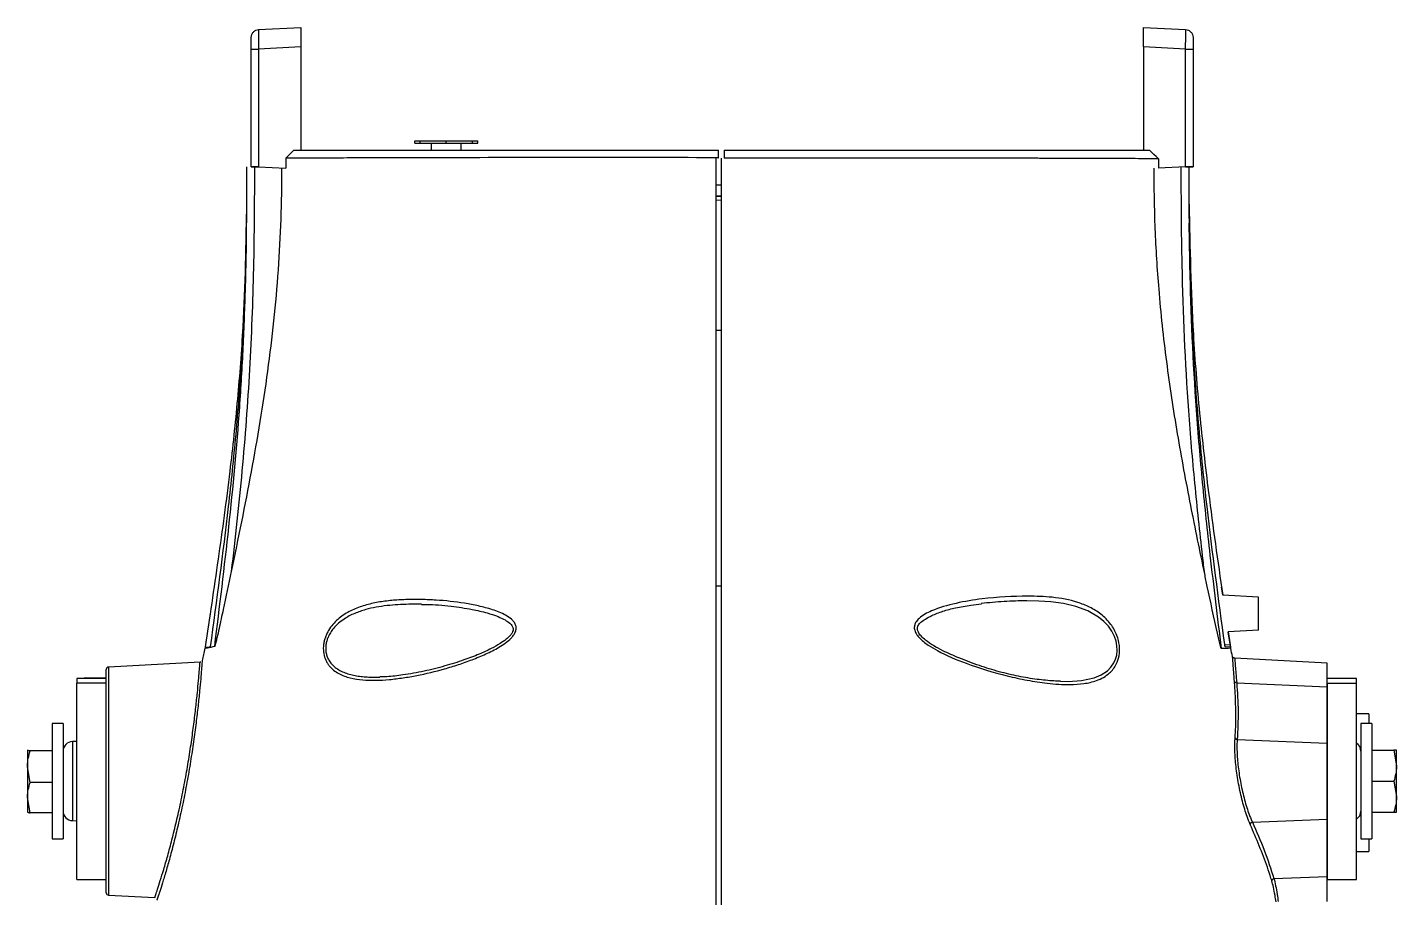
# Model space of a CAD drawing. Header units: inches. Extents: x 0.2 to 13.2, y 0.1 to 15.1.
# Drawn here: x 2.33 to 11.05, y 9.52 to 15.05 of the extents above; entities that cross this region are included whole.
import ezdxf

# ---------------------------------------------------------------- set-up
doc = ezdxf.new("R2010")
doc.units = ezdxf.units.IN
doc.header["$LTSCALE"] = 0.75
doc.header["$MEASUREMENT"] = 0
doc.layers.get('0').update_dxf_attribs({"linetype": 'CONTINUOUS'})

msp = doc.modelspace()

# ---------------------------------------------------------------- linework, layer by layer
for p, q in [((3.8052, 15.041), (4.0729, 15.055)), ((9.4379, 15.055), (9.7055, 15.041)), ((3.7579, 14.1699), (3.7579, 14.9161)), ((4.0729, 14.9302), (3.8052, 14.9161)), ((3.8052, 14.9161), (3.8052, 14.1699)), ((4.0729, 14.9302), (4.0729, 14.2732)), ((9.4379, 14.9302), (9.4379, 14.2732)), ((9.7055, 14.9161), (9.4379, 14.9302)), ((9.7055, 14.1699), (9.7055, 14.9161)), ((9.7529, 14.9161), (9.7529, 14.1699)), ((4.7999, 14.3189), (4.7999, 14.3339)), ((4.7999, 14.3339), (4.8335, 14.3339)), ((4.7999, 14.3189), (4.8335, 14.3189)), ((4.8335, 14.3189), (4.8335, 14.3339)), ((4.8335, 14.3339), (4.9999, 14.3339)), ((4.8335, 14.3189), (4.9999, 14.3189)), ((4.9054, 14.2732), (4.9054, 14.3189)), ((4.9999, 14.3189), (4.9999, 14.3339)), ((4.9999, 14.3339), (5.1663, 14.3339)), ((4.9999, 14.3189), (5.1663, 14.3189)), ((5.0944, 14.2732), (5.0944, 14.3189)), ((5.1663, 14.3189), (5.1663, 14.3339)), ((5.1663, 14.3339), (5.1999, 14.3339)), ((5.1663, 14.3189), (5.1999, 14.3189)), ((5.1999, 14.3189), (5.1999, 14.3339)), ((3.9783, 14.2229), (3.9785, 14.1584)), ((3.9784, 14.2228), (4.0283, 14.2732)), ((5.0022, 14.2732), (6.6523, 14.2732)), ((6.6523, 14.2732), (6.7329, 14.2732)), ((6.7329, 14.2236), (6.7329, 14.2732)), ((6.7679, 14.2732), (6.7679, 14.2225)), ((3.7579, 14.1674), (3.7579, 14.1699)), ((3.8052, 14.1699), (3.8052, 14.1674)), ((3.8052, 14.1674), (3.9785, 14.1584)), ((9.7055, 14.1674), (9.5321, 14.1584)), ((9.7055, 14.1674), (9.7055, 14.1699)), ((9.7529, 14.1699), (9.7529, 14.1674)), ((6.7506, 14.0509), (6.7156, 14.0509)), ((6.7156, 13.984), (6.7506, 13.9846)), ((6.7156, 13.9812), (6.7506, 13.9818)), ((6.7506, 13.9546), (6.7156, 13.954)), ((6.7156, 13.1286), (6.7506, 13.1287)), ((6.7156, 11.501), (6.7506, 11.5007)), ((6.7156, 11.5008), (6.7506, 11.5003)), ((9.9426, 11.441), (9.9351, 11.493)), ((10.1706, 11.429), (9.9423, 11.441)), ((10.1706, 11.2194), (10.1706, 11.429)), ((3.4961, 11.3247), (3.4646, 11.1129)), ((10.1706, 11.2194), (9.9768, 11.2093)), ((9.9768, 11.2093), (9.9894, 11.1254)), ((9.9929, 11.1039), (9.9772, 11.2093)), ((9.9549, 11.1272), (9.9894, 11.1254)), ((9.9915, 11.1103), (9.9586, 11.112)), ((3.4321, 11.0143), (2.8498, 10.9838)), ((2.8498, 10.9838), (2.8498, 9.5323)), ((10.6064, 11.0093), (10.0186, 11.0401)), ((10.6064, 10.859), (10.6064, 11.0093)), ((2.8356, 10.9109), (2.6486, 10.9109)), ((2.6486, 10.9109), (2.6486, 10.8814)), ((2.8356, 10.8814), (2.8356, 10.9688)), ((10.7934, 10.9109), (10.6064, 10.9109)), ((10.6064, 10.8814), (10.6064, 10.9109)), ((10.7934, 10.8814), (10.7934, 10.9109)), ((2.8356, 10.8814), (2.6486, 10.8814)), ((2.6486, 9.6314), (2.6486, 10.8814)), ((2.8356, 10.8816), (2.8356, 10.8814)), ((2.8356, 10.8307), (2.8356, 10.8814)), ((2.8356, 9.6817), (2.8356, 10.8307)), ((10.0309, 10.8832), (10.6064, 10.859)), ((10.6064, 10.8814), (10.6064, 9.6314)), ((10.6064, 10.8814), (10.7934, 10.8814)), ((10.6064, 10.499), (10.6064, 10.859)), ((10.7934, 9.6314), (10.7934, 10.8814)), ((10.8714, 10.6855), (10.7934, 10.6855)), ((10.8714, 10.6855), (10.8714, 10.623)), ((2.5606, 10.6255), (2.4906, 10.6255)), ((2.4906, 10.6255), (2.4906, 9.8906)), ((2.5606, 10.6255), (2.5606, 9.8906)), ((10.8914, 10.6255), (10.8214, 10.6255)), ((10.8214, 10.6255), (10.8214, 9.8905)), ((10.8914, 10.6255), (10.8914, 9.8905)), ((2.6486, 10.5098), (2.6195, 10.5093)), ((2.6195, 10.5093), (2.6195, 10.0068)), ((10.0339, 10.523), (10.6064, 10.499)), ((10.6064, 10.017), (10.6064, 10.499)), ((2.3331, 10.4547), (2.3334, 10.455)), ((2.3331, 10.4547), (2.3331, 10.3497)), ((2.4906, 10.4503), (2.3507, 10.4503)), ((10.8914, 10.4549), (11.0313, 10.4549)), ((11.0313, 10.4549), (11.0489, 10.3564)), ((11.0489, 10.3564), (11.0489, 10.4549)), ((2.3507, 10.2491), (2.3331, 10.3497)), ((2.3331, 10.3497), (2.3331, 10.153)), ((11.0489, 10.1596), (11.0489, 10.3564)), ((2.4906, 10.2491), (2.3507, 10.2491)), ((10.8914, 10.258), (11.0313, 10.258)), ((11.0313, 10.258), (11.0489, 10.1596)), ((2.3507, 10.0569), (2.3331, 10.153)), ((2.3331, 10.153), (2.3331, 10.0612)), ((11.0489, 10.0612), (11.0489, 10.1596)), ((2.3331, 10.0612), (2.3332, 10.061)), ((2.4906, 10.0569), (2.3507, 10.0569)), ((10.8914, 10.0612), (11.0313, 10.0612)), ((2.6195, 10.0068), (2.6486, 10.0063)), ((10.131, 9.9971), (10.6064, 10.017)), ((10.6064, 9.6517), (10.6064, 10.017)), ((2.4906, 9.8906), (2.4906, 9.8905)), ((2.4906, 9.8905), (2.5606, 9.8905)), ((2.5606, 9.8906), (2.5606, 9.8905)), ((10.8214, 9.8905), (10.8914, 9.8905)), ((10.8714, 9.8905), (10.8714, 9.8105)), ((10.7934, 9.8105), (10.8714, 9.8105)), ((2.8356, 9.6314), (2.8356, 9.6817)), ((2.6486, 9.6314), (2.8356, 9.6314)), ((2.8356, 9.5473), (2.8356, 9.6314)), ((10.2682, 9.6376), (10.6064, 9.6517)), ((10.6064, 9.4923), (10.6064, 9.6517)), ((10.6064, 9.6314), (10.7934, 9.6314)), ((2.8498, 9.5323), (3.1442, 9.5169))]:
    msp.add_line(p, q)
at = {"flags": 128}
for points in [[(3.9783, 14.2229), (3.9908, 14.2355), (4.0033, 14.248), (4.0283, 14.2732)], [(3.9784, 14.2228), (3.9784, 14.2229), (3.9783, 14.2229)], [(9.5323, 14.2193), (9.5181, 14.2328), (9.5039, 14.2463), (9.4756, 14.2732)], [(3.7579, 14.1674), (3.7588, 14.1674), (3.7614, 14.1674), (3.7658, 14.1674), (3.7716, 14.1674), (3.7787, 14.1674), (3.7869, 14.1674), (3.7959, 14.1674), (3.8052, 14.1674)], [(8.9095, 10.8944), (8.959, 10.893), (9.0434, 10.8984), (9.1247, 10.9161), (9.1678, 10.9341), (9.2075, 10.9602), (9.2303, 10.9829), (9.2495, 11.0109), (9.2599, 11.0341), (9.267, 11.0603), (9.2701, 11.089), (9.2687, 11.1198), (9.2629, 11.1495), (9.2529, 11.1792), (9.2361, 11.2125), (9.2146, 11.2435), (9.1854, 11.275), (9.1522, 11.3024), (9.0834, 11.3422), (9.0072, 11.3703), (8.9286, 11.3884), (8.8471, 11.3993), (8.7718, 11.4043), (8.6953, 11.4058), (8.6953, 11.4058)]]:
    msp.add_lwpolyline(points, dxfattribs=at)
for centre, radius, start, end in [((3.7815, 23.9106), 9.7407, 269.86064, 270.13936), ((2.8506, 10.9688), 0.015, 93, 180), ((2.8335, 5.7763), 5.1379, 89.97612, 92.06191), ((10.03, 10.897), 0.0139, 201.09312, 273.50806), ((2.6206, 10.4493), 0.06, 91, 180), ((10.0342, 10.5381), 0.0151, 202.63097, 269.12065), ((10.7614, 10.4492), 0.06, 0, 57.76905), ((2.6206, 10.0668), 0.06, 180, 269), ((10.7614, 10.0669), 0.06, 302.23095, 0), ((10.1333, 9.9811), 0.0161, 98.34124, 174.27943), ((10.2693, 9.6225), 0.0151, 94.17243, 177.00552), ((2.8506, 9.5473), 0.015, 180, 267)]:
    msp.add_arc(centre, radius, start, end)
for points in [[(3.7579, 14.991), (3.7586, 14.9974), (3.76, 15.01), (3.7708, 15.0262), (3.7864, 15.0379), (3.799, 15.0399), (3.8052, 15.041)], [(3.7579, 14.9161), (3.7586, 14.9161), (3.76, 14.9161), (3.7708, 14.9161), (3.7864, 14.9161), (3.799, 14.9161), (3.8052, 14.9161)], [(9.5323, 14.2193), (9.5322, 14.199), (9.5321, 14.1787), (9.5321, 14.1584)]]:
    msp.add_open_spline(points, degree=3)
for points, knots in [([(3.8052, 15.041), (3.8052, 15.041), (3.8051, 15.041), (3.8048, 15.0387), (3.8043, 15.0265), (3.8041, 15.0079), (3.8044, 14.9796), (3.8049, 14.948), (3.8051, 14.9255), (3.8052, 14.9161), (3.8052, 14.9161)], [0, 0, 0, 0, 0.000012, 0.223504, 0.372081, 0.522631, 0.666136, 0.861239, 0.999988, 1, 1, 1, 1]), ([(4.0729, 15.055), (4.0729, 15.0539), (4.0729, 15.0524), (4.0729, 15.0384), (4.0729, 15.0245), (4.0729, 15.0063), (4.0729, 14.9753), (4.0729, 14.9487), (4.0729, 14.9302)], [0, 0, 0, 0, 0.273164, 0.38987, 0.5, 0.61013, 0.726835, 1, 1, 1, 1]), ([(9.4379, 14.9302), (9.4379, 14.9336), (9.4379, 14.9402), (9.4379, 14.95), (9.4379, 14.9593), (9.4379, 14.9682), (9.4379, 14.9767), (9.4379, 14.9847), (9.4379, 14.9923), (9.4379, 14.9995), (9.4379, 15.0062), (9.4379, 15.0125), (9.4379, 15.0184), (9.4379, 15.0238), (9.4379, 15.0288), (9.4379, 15.0334), (9.4379, 15.0375), (9.4379, 15.0412), (9.4379, 15.0445), (9.4379, 15.0473), (9.4379, 15.0497), (9.4379, 15.0516), (9.4379, 15.0531), (9.4379, 15.0542), (9.4379, 15.0549), (9.4379, 15.055), (9.4379, 15.055)], [0, 0, 0, 0, 0.050284, 0.098526, 0.144832, 0.189324, 0.232139, 0.273432, 0.313373, 0.352151, 0.389974, 0.427064, 0.463657, 0.5, 0.536342, 0.572936, 0.610026, 0.647849, 0.686627, 0.726568, 0.76786, 0.810676, 0.855168, 0.901474, 0.949715, 1, 1, 1, 1]), ([(9.7055, 14.9161), (9.7057, 14.933), (9.7059, 14.95), (9.7062, 14.9743), (9.7063, 14.9821), (9.7065, 14.997), (9.7066, 15.0037), (9.7066, 15.0157), (9.7065, 15.0208), (9.7063, 15.029), (9.7062, 15.0322), (9.7059, 15.0393), (9.7057, 15.041), (9.7055, 15.041)], [0, 0, 0, 0, 0.25, 0.25, 0.375, 0.375, 0.5, 0.5, 0.625, 0.625, 0.75, 0.75, 1, 1, 1, 1]), ([(9.7055, 15.041), (9.7118, 15.0406), (9.718, 15.0391), (9.7295, 15.0338), (9.7348, 15.03), (9.7435, 15.0209), (9.747, 15.0154), (9.7516, 15.0037), (9.7529, 14.9974), (9.7529, 14.991)], [0, 0, 0, 0, 0.25, 0.25, 0.5, 0.5, 0.75, 0.75, 1, 1, 1, 1]), ([(3.7579, 14.9161), (3.7579, 14.9232), (3.7579, 14.9386), (3.7579, 14.9584), (3.7579, 14.9736), (3.7579, 14.9828), (3.7579, 14.9899), (3.7579, 14.9906), (3.7579, 14.991)], [0, 0, 0, 0, 0.172101, 0.372363, 0.483949, 0.595481, 0.733863, 1, 1, 1, 1]), ([(9.7055, 14.9161), (9.7118, 14.9161), (9.718, 14.9161), (9.7295, 14.9161), (9.7348, 14.9161), (9.7435, 14.9161), (9.747, 14.9161), (9.7516, 14.9161), (9.7529, 14.9161), (9.7529, 14.9161)], [0, 0, 0, 0, 0.25, 0.25, 0.5, 0.5, 0.75, 0.75, 1, 1, 1, 1]), ([(9.7529, 14.991), (9.7529, 14.991), (9.7529, 14.9903), (9.7529, 14.9869), (9.7529, 14.9853), (9.7529, 14.981), (9.7529, 14.9781), (9.7529, 14.9708), (9.7529, 14.9664), (9.7529, 14.957), (9.7529, 14.952), (9.7529, 14.9368), (9.7529, 14.9265), (9.7529, 14.9161)], [0, 0, 0, 0, 0.25, 0.25, 0.375, 0.375, 0.5, 0.5, 0.625, 0.625, 0.75, 0.75, 1, 1, 1, 1]), ([(5.0002, 14.2254), (4.9264, 14.2252), (4.7777, 14.2249), (4.5973, 14.2244), (4.4619, 14.2241), (4.3671, 14.2238), (4.2817, 14.2236), (4.2073, 14.2233), (4.1447, 14.2231), (4.0772, 14.2229), (4.0202, 14.2228), (3.9841, 14.2227), (3.9803, 14.2228), (3.9784, 14.2228)], [0, 0, 0, 0, 0.124274, 0.250045, 0.313348, 0.377227, 0.440503, 0.50388, 0.567499, 0.630307, 0.755197, 0.877835, 1, 1, 1, 1]), ([(4.0283, 14.2732), (4.0292, 14.2732), (4.0309, 14.2732), (4.0456, 14.2732), (4.0693, 14.2732), (4.1015, 14.2732), (4.1396, 14.2732), (4.1879, 14.2732), (4.2471, 14.2732), (4.3172, 14.2732), (4.3976, 14.2732), (4.4869, 14.2732), (4.5934, 14.2732), (4.7178, 14.2732), (4.8585, 14.2732), (4.9544, 14.2732), (5.0022, 14.2732)], [0, 0, 0, 0, 0.083513, 0.166323, 0.248892, 0.31155, 0.374168, 0.436542, 0.499362, 0.561688, 0.62381, 0.686649, 0.749183, 0.831492, 0.916017, 1, 1, 1, 1]), ([(6.6974, 14.2257), (6.4146, 14.2262), (5.8488, 14.2272), (5.2831, 14.226), (5.0002, 14.2254)], [0, 0, 0, 0, 0.499991, 1, 1, 1, 1]), ([(6.7329, 14.2236), (6.7295, 14.2238), (6.7177, 14.2245), (6.7059, 14.2252), (6.6974, 14.2257)], [0, 0, 0, 0, 0.281163, 1, 1, 1, 1]), ([(6.7156, 14.2225), (6.7156, 14.0904), (6.7156, 13.9591), (6.7156, 13.698), (6.7156, 13.5682), (6.7156, 13.3101), (6.7156, 13.1818), (6.7156, 12.9263), (6.7156, 12.7992), (6.7156, 12.5461), (6.7156, 12.4202), (6.7156, 12.1699), (6.7156, 12.0455), (6.7156, 11.6733), (6.7156, 11.4266), (6.7156, 10.932), (6.7156, 10.6841), (6.7156, 10.1836), (6.7156, 9.9311), (6.7156, 9.5473), (6.7156, 9.4189), (6.7156, 9.1612), (6.7156, 9.0318), (6.7156, 8.6424), (6.7156, 8.3808), (6.7156, 8.1173)], [0, 0, 0, 0, 0.0625, 0.0625, 0.125, 0.125, 0.1875, 0.1875, 0.25, 0.25, 0.3125, 0.3125, 0.375, 0.375, 0.5, 0.5, 0.625, 0.625, 0.75, 0.75, 0.8125, 0.8125, 0.875, 0.875, 1, 1, 1, 1]), ([(6.7506, 8.1175), (6.7506, 8.1292), (6.7506, 8.3717), (6.7506, 8.8436), (6.7506, 9.5251), (6.7506, 10.199), (6.7506, 10.8628), (6.7506, 11.5235), (6.7506, 12.1282), (6.7506, 12.684), (6.7506, 13.1898), (6.7506, 13.703), (6.7506, 14.0495), (6.7506, 14.2225)], [0, 0, 0, 0, 0.005561, 0.115485, 0.225566, 0.33554, 0.447143, 0.5588, 0.670444, 0.752823, 0.835392, 0.917818, 1, 1, 1, 1]), ([(6.7679, 14.2732), (6.7866, 14.2732), (6.8608, 14.2732), (7.0461, 14.2732), (7.435, 14.2732), (7.8243, 14.2732), (8.1576, 14.2732), (8.2966, 14.2732), (8.4071, 14.2732), (8.4696, 14.2732), (8.511, 14.2732), (8.5388, 14.2732), (8.5872, 14.2732), (8.6505, 14.2732), (8.7327, 14.2732), (8.8143, 14.2732), (8.8995, 14.2732), (8.9769, 14.2732), (9.0505, 14.2732), (9.1081, 14.2732), (9.1513, 14.2732), (9.1924, 14.2732), (9.2359, 14.2732), (9.2797, 14.2732), (9.3219, 14.2732), (9.3627, 14.2732), (9.4075, 14.2732), (9.4445, 14.2732), (9.4684, 14.2732), (9.4746, 14.2732), (9.4754, 14.2732), (9.4755, 14.2732), (9.4755, 14.2732), (9.4755, 14.2732), (9.4756, 14.2732)], [0, 0, 0, 0, 0.016171, 0.064202, 0.160265, 0.352391, 0.400904, 0.448453, 0.472605, 0.496483, 0.502486, 0.508486, 0.520467, 0.544389, 0.563538, 0.592415, 0.616802, 0.641163, 0.665385, 0.689713, 0.701987, 0.714194, 0.73843, 0.757814, 0.777327, 0.806609, 0.835668, 0.884243, 0.932816, 0.981065, 0.987094, 0.990109, 0.993124, 1, 1, 1, 1]), ([(8.8833, 14.2213), (8.8767, 14.2214), (8.8637, 14.2214), (8.844, 14.2214), (8.8244, 14.2215), (8.8049, 14.2216), (8.7854, 14.2216), (8.7659, 14.2217), (8.7466, 14.2217), (8.7061, 14.2218), (8.6436, 14.222), (8.5731, 14.2222), (8.5236, 14.2223), (8.4959, 14.2224), (8.4549, 14.2225), (8.3118, 14.2229), (8.0669, 14.2234), (7.7398, 14.2237), (7.4138, 14.2236), (7.0896, 14.2232), (6.8748, 14.2227), (6.7679, 14.2225)], [0, 0, 0, 0, 0.009768, 0.01946, 0.029075, 0.038616, 0.048083, 0.057477, 0.066801, 0.076055, 0.115746, 0.156101, 0.176046, 0.185758, 0.195392, 0.233931, 0.388092, 0.541616, 0.696405, 0.848827, 1, 1, 1, 1]), ([(9.5323, 14.2193), (9.5323, 14.2193), (9.5323, 14.2192), (9.5319, 14.2192), (9.5302, 14.2192), (9.5247, 14.2191), (9.5076, 14.2191), (9.4692, 14.2192), (9.4086, 14.2195), (9.3365, 14.2197), (9.2626, 14.22), (9.2005, 14.2203), (9.1296, 14.2205), (9.0571, 14.2208), (8.9788, 14.2211), (8.9212, 14.2212), (8.8881, 14.2213), (8.8849, 14.2213)], [0, 0, 0, 0, 0.024152, 0.057597, 0.08271, 0.141443, 0.261206, 0.380007, 0.497924, 0.623321, 0.679355, 0.746414, 0.808597, 0.870212, 0.926945, 0.992955, 1, 1, 1, 1]), ([(3.5254, 11.1155), (3.5571, 11.3686), (3.5879, 11.6219), (3.6427, 12.1292), (3.6665, 12.3833), (3.6935, 12.7651), (3.701, 12.8924), (3.7133, 13.1472), (3.718, 13.2746), (3.7286, 13.6571), (3.7309, 13.9123), (3.7306, 14.1674)], [0, 0, 0, 0, 0.25, 0.25, 0.5, 0.5, 0.625, 0.625, 0.75, 0.75, 1, 1, 1, 1]), ([(3.778, 14.1674), (3.7782, 13.9523), (3.7766, 13.7372), (3.7672, 13.307), (3.7592, 13.092), (3.735, 12.6625), (3.7187, 12.4479), (3.679, 12.0194), (3.6558, 11.8055), (3.6308, 11.5918)], [0, 0, 0, 0, 0.25, 0.25, 0.5, 0.5, 0.75, 0.75, 1, 1, 1, 1]), ([(3.9513, 14.1584), (3.9513, 14.0504), (3.9494, 13.9424), (3.9418, 13.7266), (3.9361, 13.6187), (3.9133, 13.2956), (3.8905, 13.0807), (3.832, 12.6527), (3.7965, 12.4396), (3.7178, 12.0149), (3.6747, 11.8033), (3.6308, 11.5918)], [0, 0, 0, 0, 0.125, 0.125, 0.25, 0.25, 0.5, 0.5, 0.75, 0.75, 1, 1, 1, 1]), ([(9.8271, 11.5777), (9.7972, 11.7224), (9.7361, 12.0186), (9.6525, 12.4682), (9.5823, 12.9273), (9.5356, 13.3627), (9.5091, 13.7734), (9.5062, 14.03), (9.5048, 14.1584)], [0, 0, 0, 0, 0.170046, 0.348226, 0.526424, 0.70464, 0.85219, 1, 1, 1, 1]), ([(9.8271, 11.5777), (9.8227, 11.6157), (9.8003, 11.8074), (9.7633, 12.1532), (9.7103, 12.7703), (9.6815, 13.4423), (9.678, 13.9597), (9.6782, 14.1674), (9.6782, 14.1674)], [0, 0, 0, 0, 0.044169, 0.223048, 0.401939, 0.75995, 0.999999, 1, 1, 1, 1]), ([(9.7055, 14.1699), (9.7118, 14.1699), (9.718, 14.1699), (9.7295, 14.1699), (9.7348, 14.1699), (9.7435, 14.1699), (9.747, 14.1699), (9.7516, 14.1699), (9.7529, 14.1699), (9.7529, 14.1699)], [0, 0, 0, 0, 0.25, 0.25, 0.5, 0.5, 0.75, 0.75, 1, 1, 1, 1]), ([(9.7055, 14.1674), (9.7118, 14.1674), (9.718, 14.1674), (9.7295, 14.1674), (9.7348, 14.1674), (9.7435, 14.1674), (9.747, 14.1674), (9.7516, 14.1674), (9.7529, 14.1674), (9.7529, 14.1674)], [0, 0, 0, 0, 0.25, 0.25, 0.5, 0.5, 0.75, 0.75, 1, 1, 1, 1]), ([(9.7256, 14.1674), (9.7263, 13.9601), (9.7282, 13.4438), (9.7577, 12.7735), (9.8103, 12.1578), (9.8644, 11.6522), (9.9078, 11.3008), (9.9323, 11.1027)], [0, 0, 0, 0, 0.202322, 0.503796, 0.654456, 0.805228, 1, 1, 1, 1]), ([(3.7286, 13.9431), (3.7236, 13.6783), (3.7157, 13.2597), (3.6723, 12.6887), (3.6196, 12.1954), (3.5483, 11.6694), (3.4925, 11.2967), (3.4645, 11.1103)], [0, 0, 0, 0, 0.278958, 0.440886, 0.602982, 0.801462, 1, 1, 1, 1]), ([(9.7277, 13.93), (9.7333, 13.6538), (9.7423, 13.2091), (9.7921, 12.5974), (9.8552, 12.0435), (9.9108, 11.6587), (9.9423, 11.441)], [0, 0, 0, 0, 0.331324, 0.533553, 0.736021, 1, 1, 1, 1]), ([(3.4993, 11.1121), (3.5392, 11.4096), (3.5997, 11.8594), (3.6634, 12.4638), (3.7006, 12.9467), (3.7223, 13.4072), (3.7261, 13.7142), (3.7277, 13.8446)], [0, 0, 0, 0, 0.328103, 0.496146, 0.664297, 0.85751, 1, 1, 1, 1]), ([(9.9549, 11.1272), (9.9156, 11.4196), (9.854, 11.8789), (9.7884, 12.5072), (9.7524, 13.0023), (9.7335, 13.4367), (9.7302, 13.7029), (9.7288, 13.8094)], [0, 0, 0, 0, 0.328587, 0.515969, 0.703502, 0.881357, 1, 1, 1, 1]), ([(3.6308, 11.5918), (3.614, 11.5112), (3.597, 11.4306), (3.5709, 11.3101), (3.5621, 11.2699), (3.5488, 11.21), (3.5443, 11.19), (3.5374, 11.1604), (3.5351, 11.1505), (3.5315, 11.136), (3.5303, 11.1312), (3.5284, 11.1242), (3.5278, 11.1219), (3.5269, 11.1188), (3.5265, 11.1178), (3.5259, 11.1162), (3.5256, 11.1155), (3.5254, 11.1155)], [0, 0, 0, 0, 0.5, 0.5, 0.75, 0.75, 0.875, 0.875, 0.9375, 0.9375, 0.96875, 0.96875, 0.984375, 0.984375, 0.992188, 0.992188, 1, 1, 1, 1]), ([(9.9323, 11.1027), (9.9322, 11.1028), (9.932, 11.103), (9.9313, 11.1048), (9.9291, 11.112), (9.921, 11.1438), (9.8916, 11.2731), (9.8591, 11.4247), (9.8326, 11.5511), (9.8271, 11.5777)], [0, 0, 0, 0, 0.003514, 0.007958, 0.018618, 0.057865, 0.213504, 0.834158, 1, 1, 1, 1]), ([(8.7028, 11.436), (8.7544, 11.4345), (8.8628, 11.4315), (8.9939, 11.4069), (9.0961, 11.367), (9.1685, 11.3228), (9.2291, 11.2627), (9.2692, 11.1919), (9.2872, 11.1208), (9.2854, 11.0557), (9.2645, 10.9939), (9.2283, 10.9486), (9.1833, 10.917), (9.129, 10.8928), (9.058, 10.8768), (8.9534, 10.8701), (8.8326, 10.8788), (8.6978, 10.8994), (8.5254, 10.9366), (8.3327, 10.9949), (8.1638, 11.0654), (8.0645, 11.1237), (8.0176, 11.1597), (7.989, 11.1961), (7.9782, 11.2226), (7.9786, 11.2475), (7.9882, 11.2719), (8.0211, 11.309), (8.1084, 11.3543), (8.2451, 11.3926), (8.4519, 11.4282), (8.6053, 11.4329), (8.7028, 11.436)], [0, 0, 0, 0, 0.050389, 0.105927, 0.13365, 0.162033, 0.191503, 0.21646, 0.236758, 0.257103, 0.27623, 0.301796, 0.320054, 0.338804, 0.369354, 0.400673, 0.450644, 0.492511, 0.5344, 0.620142, 0.681847, 0.702556, 0.725596, 0.735063, 0.744614, 0.751471, 0.758303, 0.769775, 0.799173, 0.852005, 0.905933, 1, 1, 1, 1]), ([(4.7526, 11.4136), (4.7828, 11.4144), (4.8132, 11.4145), (4.8737, 11.4133), (4.904, 11.412), (4.9947, 11.4062), (5.0551, 11.3998), (5.1454, 11.3853), (5.1754, 11.3797), (5.2348, 11.3662), (5.2642, 11.3585), (5.3076, 11.3443), (5.3219, 11.3391), (5.35, 11.3276), (5.3638, 11.3212), (5.3902, 11.3066), (5.4028, 11.2985), (5.4198, 11.2836), (5.4251, 11.2782), (5.4343, 11.2663), (5.4382, 11.2597), (5.4435, 11.2456), (5.4448, 11.2379), (5.4444, 11.2263), (5.4439, 11.2224), (5.4421, 11.2147), (5.4409, 11.2109), (5.4363, 11.1999), (5.4322, 11.1929), (5.4228, 11.1799), (5.4174, 11.1738), (5.4005, 11.1565), (5.3881, 11.1464), (5.3623, 11.1277), (5.3488, 11.119), (5.3076, 11.0945), (5.2794, 11.0803), (5.2224, 11.0542), (5.1936, 11.0422), (5.1355, 11.0199), (5.1062, 11.0095), (5.0473, 10.9901), (5.0178, 10.981), (4.9295, 10.956), (4.8708, 10.9419), (4.783, 10.9248), (4.7538, 10.9197), (4.6954, 10.9112), (4.6663, 10.9076), (4.6083, 10.9022), (4.5795, 10.9004), (4.5229, 10.8993), (4.4948, 10.9), (4.4403, 10.9048), (4.4138, 10.9088), (4.3755, 10.9185), (4.363, 10.9224), (4.3385, 10.9316), (4.3265, 10.937), (4.3038, 10.9495), (4.2929, 10.9566), (4.2725, 10.9731), (4.263, 10.9824), (4.2504, 10.998), (4.2465, 11.0035), (4.2392, 11.0152), (4.2358, 11.0215), (4.2269, 11.0408), (4.2224, 11.0547), (4.2171, 11.0847), (4.2163, 11.1002), (4.218, 11.1239), (4.2191, 11.1319), (4.222, 11.1477), (4.224, 11.1554), (4.2286, 11.1708), (4.2314, 11.1784), (4.2376, 11.1932), (4.241, 11.2003), (4.2521, 11.2211), (4.2608, 11.2341), (4.2893, 11.2705), (4.3112, 11.2906), (4.3591, 11.3253), (4.3843, 11.3392), (4.4237, 11.3568), (4.437, 11.3621), (4.4642, 11.3717), (4.4781, 11.376), (4.5199, 11.3876), (4.5482, 11.3936), (4.6054, 11.403), (4.6344, 11.4064), (4.6784, 11.4101), (4.6931, 11.4111), (4.7154, 11.4123), (4.7228, 11.4126), (4.7377, 11.4132), (4.7451, 11.4135), (4.7526, 11.4136)], [0, 0, 0, 0, 0.03125, 0.03125, 0.0625, 0.0625, 0.125, 0.125, 0.15625, 0.15625, 0.1875, 0.1875, 0.203125, 0.203125, 0.21875, 0.21875, 0.234375, 0.234375, 0.242188, 0.242188, 0.25, 0.25, 0.257813, 0.257813, 0.261719, 0.261719, 0.265625, 0.265625, 0.273438, 0.273438, 0.28125, 0.28125, 0.296875, 0.296875, 0.3125, 0.3125, 0.34375, 0.34375, 0.375, 0.375, 0.40625, 0.40625, 0.4375, 0.4375, 0.5, 0.5, 0.53125, 0.53125, 0.5625, 0.5625, 0.59375, 0.59375, 0.625, 0.625, 0.65625, 0.65625, 0.671875, 0.671875, 0.6875, 0.6875, 0.703125, 0.703125, 0.71875, 0.71875, 0.726563, 0.726563, 0.734375, 0.734375, 0.75, 0.75, 0.765625, 0.765625, 0.773438, 0.773438, 0.78125, 0.78125, 0.789062, 0.789062, 0.796875, 0.796875, 0.8125, 0.8125, 0.84375, 0.84375, 0.875, 0.875, 0.890625, 0.890625, 0.90625, 0.90625, 0.9375, 0.9375, 0.96875, 0.96875, 0.984375, 0.984375, 0.992188, 0.992188, 1, 1, 1, 1]), ([(4.8412, 11.3833), (4.8143, 11.3836), (4.7641, 11.3842), (4.691, 11.3813), (4.622, 11.3755), (4.5536, 11.3657), (4.4966, 11.353), (4.4511, 11.339), (4.4161, 11.3258), (4.382, 11.3097), (4.3472, 11.2894), (4.3126, 11.2635), (4.2834, 11.2338), (4.2614, 11.2032), (4.2474, 11.1762), (4.2381, 11.1499), (4.2329, 11.125), (4.2314, 11.0989), (4.2342, 11.0732), (4.2412, 11.0489), (4.2528, 11.025), (4.2698, 11.0021), (4.2934, 10.9803), (4.3222, 10.9618), (4.3554, 10.947), (4.3909, 10.9359), (4.4282, 10.9281), (4.4669, 10.9231), (4.5116, 10.9199), (4.5439, 10.9201), (4.5625, 10.9202)], [0, 0, 0, 0, 0.066888, 0.124984, 0.183217, 0.242027, 0.301146, 0.333084, 0.365131, 0.397621, 0.430331, 0.468315, 0.50715, 0.533207, 0.559959, 0.579363, 0.599285, 0.620146, 0.641828, 0.662856, 0.684551, 0.712383, 0.741037, 0.775008, 0.809577, 0.844381, 0.879452, 0.915135, 0.950959, 1, 1, 1, 1]), ([(4.8412, 11.3832), (4.8514, 11.3831), (4.9143, 11.3827), (5.0226, 11.374), (5.1524, 11.3547), (5.2524, 11.332), (5.3223, 11.3088), (5.3704, 11.2867), (5.4017, 11.266), (5.4195, 11.2469), (5.426, 11.2304), (5.4251, 11.2161), (5.4183, 11.2006), (5.4038, 11.1811), (5.3779, 11.1577), (5.3376, 11.1296), (5.2802, 11.098), (5.203, 11.0626), (5.1043, 11.0255), (4.9871, 10.9883), (4.8573, 10.9561), (4.7335, 10.9343), (4.6393, 10.9226), (4.5917, 10.9217), (4.5773, 10.9214)], [0, 0, 0, 0, 0.019833, 0.122521, 0.210401, 0.273717, 0.320954, 0.353441, 0.377306, 0.395126, 0.406264, 0.414458, 0.42417, 0.437483, 0.458922, 0.487686, 0.527432, 0.579694, 0.644968, 0.724534, 0.811876, 0.901245, 0.970074, 1, 1, 1, 1]), ([(8.9095, 10.8944), (8.8954, 10.8947), (8.847, 10.8958), (8.7579, 10.9052), (8.6419, 10.9242), (8.5185, 10.9534), (8.3912, 10.9923), (8.2714, 11.0379), (8.1738, 11.0809), (8.1022, 11.1177), (8.0553, 11.1498), (8.0228, 11.1788), (8.0052, 11.2022), (7.9978, 11.2219), (7.9983, 11.2374), (8.0055, 11.2537), (8.0225, 11.2722), (8.0521, 11.2919), (8.0983, 11.3168), (8.1624, 11.3417), (8.2461, 11.3632), (8.329, 11.3771), (8.3844, 11.3843), (8.4069, 11.3873)], [0, 0, 0, 0, 0.03158, 0.108226, 0.192333, 0.27909, 0.368833, 0.461556, 0.534992, 0.580381, 0.620219, 0.64598, 0.665386, 0.677375, 0.687628, 0.699385, 0.717019, 0.741914, 0.774369, 0.826896, 0.884697, 0.953113, 1, 1, 1, 1]), ([(8.6953, 11.4058), (8.6469, 11.405), (8.55, 11.4033), (8.4531, 11.3931), (8.4046, 11.388)], [0, 0, 0, 0, 0.49915, 1, 1, 1, 1]), ([(3.4633, 11.1037), (3.4602, 11.0902), (3.4544, 11.0643), (3.4487, 11.0384), (3.446, 11.026)], [0, 0, 0, 0, 0.521609, 1, 1, 1, 1]), ([(3.5254, 11.1155), (3.5088, 11.1113), (3.4753, 11.1029), (3.4582, 11.1042), (3.4635, 11.1036), (3.4636, 11.1036)], [0, 0, 0, 0, 0.492218, 0.987243, 1, 1, 1, 1]), ([(3.4645, 11.1103), (3.4655, 11.1103), (3.469, 11.1105), (3.4806, 11.1111), (3.4889, 11.1116), (3.4993, 11.1121)], [0, 0, 0, 0, 0.5, 0.5, 1, 1, 1, 1]), ([(9.9926, 11.1036), (9.9899, 11.1034), (9.9846, 11.1028), (9.9494, 11.1028), (9.9323, 11.1027)], [0, 0, 0, 0, 0.517693, 1, 1, 1, 1]), ([(9.9586, 11.112), (9.9584, 11.1122), (9.9579, 11.1125), (9.9571, 11.1151), (9.9562, 11.119), (9.9554, 11.1232), (9.955, 11.1261), (9.9549, 11.1272)], [0, 0, 0, 0, 0.211661, 0.42321, 0.63763, 0.855906, 1, 1, 1, 1]), ([(9.9894, 11.1254), (9.9897, 11.1237), (9.9902, 11.1202), (9.9908, 11.1157), (9.9913, 11.1123), (9.9915, 11.1105), (9.9915, 11.1104), (9.9915, 11.1103)], [0, 0, 0, 0, 0.219092, 0.438319, 0.654051, 0.865263, 1, 1, 1, 1]), ([(10.0048, 11.0504), (10.0048, 11.0506), (10.0009, 11.0684), (9.9969, 11.0861), (9.9929, 11.1037)], [0, 0, 0, 0, 0.009733, 1, 1, 1, 1]), ([(3.1443, 9.5191), (3.1441, 9.5186), (3.1434, 9.5164), (3.1491, 9.533), (3.1609, 9.5685), (3.1786, 9.623), (3.2007, 9.6946), (3.2261, 9.782), (3.2537, 9.8845), (3.282, 9.999), (3.3097, 10.1234), (3.3352, 10.2517), (3.358, 10.3816), (3.3772, 10.5061), (3.3932, 10.6242), (3.4058, 10.7301), (3.4156, 10.8234), (3.4228, 10.8998), (3.4278, 10.9589), (3.4305, 10.9936), (3.4319, 11.0114), (3.432, 11.0133), (3.4321, 11.0143)], [0, 0, 0, 0, 0.019407, 0.071272, 0.121659, 0.173454, 0.224983, 0.277891, 0.331567, 0.386739, 0.441396, 0.497668, 0.551717, 0.607394, 0.660399, 0.714975, 0.767403, 0.82136, 0.873682, 0.927518, 0.96352, 1, 1, 1, 1]), ([(3.4459, 11.026), (3.4457, 11.0222), (3.4452, 11.0156), (3.4417, 10.9697), (3.4367, 10.9107), (3.4295, 10.8323), (3.4198, 10.7384), (3.4071, 10.6297), (3.3913, 10.5106), (3.3719, 10.3826), (3.3494, 10.2515), (3.3238, 10.1195), (3.2963, 9.9937), (3.2679, 9.8757), (3.2404, 9.7718), (3.2148, 9.6817), (3.1929, 9.6091), (3.1751, 9.5528), (3.1633, 9.5169), (3.1576, 9.4998), (3.1582, 9.5015), (3.1584, 9.502)], [0, 0, 0, 0, 0.072727, 0.12535, 0.1795, 0.232205, 0.286446, 0.339783, 0.394704, 0.449112, 0.505162, 0.560177, 0.616822, 0.670827, 0.726331, 0.778148, 0.831335, 0.88198, 0.93402, 0.984633, 1, 1, 1, 1]), ([(3.437, 11.0155), (3.4368, 11.0153), (3.4353, 11.0144), (3.4336, 11.0144), (3.432, 11.0144)], [0, 0, 0, 0, 0.144385, 1, 1, 1, 1]), ([(10.0171, 10.892), (10.0153, 10.9131), (10.0116, 10.9557), (10.0078, 11.0054), (10.0054, 11.0392), (10.0044, 11.0543), (10.0046, 11.0508), (10.0046, 11.0504)], [0, 0, 0, 0, 0.217161, 0.438795, 0.695318, 0.959308, 1, 1, 1, 1]), ([(10.0185, 11.0403), (10.0177, 11.0403), (10.0153, 11.0403), (10.0118, 11.0418), (10.0086, 11.0442), (10.0066, 11.0467), (10.0054, 11.0489), (10.005, 11.0501), (10.0049, 11.0505)], [0, 0, 0, 0, 0.136547, 0.393743, 0.605072, 0.783781, 0.931739, 1, 1, 1, 1]), ([(10.0185, 11.0387), (10.0185, 11.0391), (10.0182, 11.0425), (10.0192, 11.0279), (10.0216, 10.9953), (10.0254, 10.9461), (10.0291, 10.9043), (10.0309, 10.8832)], [0, 0, 0, 0, 0.0393791, 0.2963025, 0.5606781, 0.7781056, 1, 1, 1, 1]), ([(4.5625, 10.9202), (4.5643, 10.9201), (4.5692, 10.9201), (4.5742, 10.9204), (4.5774, 10.9206)], [0, 0, 0, 0, 0.36171, 1, 1, 1, 1]), ([(10.0202, 10.5323), (10.0207, 10.5383), (10.0228, 10.5682), (10.0289, 10.6878), (10.0223, 10.802), (10.0171, 10.892)], [0, 0, 0, 0, 0.050105, 0.250534, 1, 1, 1, 1]), ([(10.0309, 10.8832), (10.0351, 10.8231), (10.0434, 10.7027), (10.0371, 10.583), (10.0339, 10.523)], [0, 0, 0, 0, 0.499413, 1, 1, 1, 1]), ([(10.1173, 9.9827), (10.1104, 9.999), (10.0933, 10.0397), (10.0667, 10.1277), (10.0421, 10.2388), (10.0256, 10.3513), (10.0175, 10.4563), (10.0193, 10.507), (10.0202, 10.5323)], [0, 0, 0, 0, 0.121356, 0.303768, 0.48017, 0.653623, 0.826874, 1, 1, 1, 1]), ([(10.0339, 10.523), (10.0333, 10.5118), (10.032, 10.489), (10.0326, 10.4468), (10.0353, 10.3998), (10.0402, 10.3495), (10.0474, 10.2965), (10.0566, 10.2431), (10.0678, 10.1898), (10.0807, 10.1382), (10.0951, 10.0893), (10.1086, 10.0502), (10.1207, 10.0194), (10.1275, 10.0046), (10.131, 9.9971)], [0, 0, 0, 0, 0.085327, 0.173136, 0.258482, 0.346318, 0.431787, 0.519667, 0.606691, 0.69608, 0.786154, 0.878671, 0.938988, 1, 1, 1, 1]), ([(2.3507, 10.4503), (2.3486, 10.4506), (2.3382, 10.452), (2.3354, 10.4535), (2.3331, 10.4547)], [0, 0, 0, 0, 0.198275, 1, 1, 1, 1]), ([(2.3331, 10.3497), (2.3331, 10.3521), (2.3334, 10.3861), (2.3424, 10.4193), (2.3507, 10.4503)], [0, 0, 0, 0, 0.070201, 1, 1, 1, 1]), ([(11.0489, 10.4549), (11.0466, 10.4549), (11.0437, 10.4549), (11.0333, 10.4549), (11.0313, 10.4549)], [0, 0, 0, 0, 0.801725, 1, 1, 1, 1]), ([(11.0489, 10.3564), (11.0488, 10.3541), (11.0486, 10.3209), (11.0396, 10.2883), (11.0313, 10.258)], [0, 0, 0, 0, 0.070201, 1, 1, 1, 1]), ([(2.3331, 10.153), (2.3331, 10.1553), (2.3334, 10.1877), (2.3424, 10.2196), (2.3507, 10.2491)], [0, 0, 0, 0, 0.070201, 1, 1, 1, 1]), ([(11.0489, 10.1596), (11.0488, 10.1573), (11.0486, 10.124), (11.0396, 10.0915), (11.0313, 10.0612)], [0, 0, 0, 0, 0.070201, 1, 1, 1, 1]), ([(2.3341, 10.061), (2.3362, 10.0599), (2.3389, 10.0585), (2.3486, 10.0572), (2.3507, 10.0569)], [0, 0, 0, 0, 0.787647, 1, 1, 1, 1]), ([(11.0313, 10.0612), (11.0333, 10.0612), (11.0437, 10.0612), (11.0466, 10.0612), (11.0489, 10.0612)], [0, 0, 0, 0, 0.198275, 1, 1, 1, 1]), ([(10.2542, 9.6233), (10.2524, 9.6292), (10.2435, 9.6584), (10.2042, 9.7793), (10.1558, 9.8925), (10.1173, 9.9827)], [0, 0, 0, 0, 0.048158, 0.240798, 1, 1, 1, 1]), ([(10.131, 9.9971), (10.157, 9.9378), (10.2091, 9.8191), (10.2485, 9.6981), (10.2682, 9.6376)], [0, 0, 0, 0, 0.499583, 1, 1, 1, 1]), ([(10.2812, 9.4902), (10.2791, 9.5037), (10.274, 9.5362), (10.2646, 9.5848), (10.2577, 9.6105), (10.2542, 9.6233)], [0, 0, 0, 0, 0.261771, 0.631026, 1, 1, 1, 1]), ([(10.2682, 9.6376), (10.2717, 9.6236), (10.2786, 9.5956), (10.288, 9.5425), (10.2931, 9.507), (10.2952, 9.4923)], [0, 0, 0, 0, 0.369175, 0.738321, 1, 1, 1, 1])]:
    msp.add_open_spline(points, degree=3, knots=knots)

doc.saveas('drawing.dxf')
